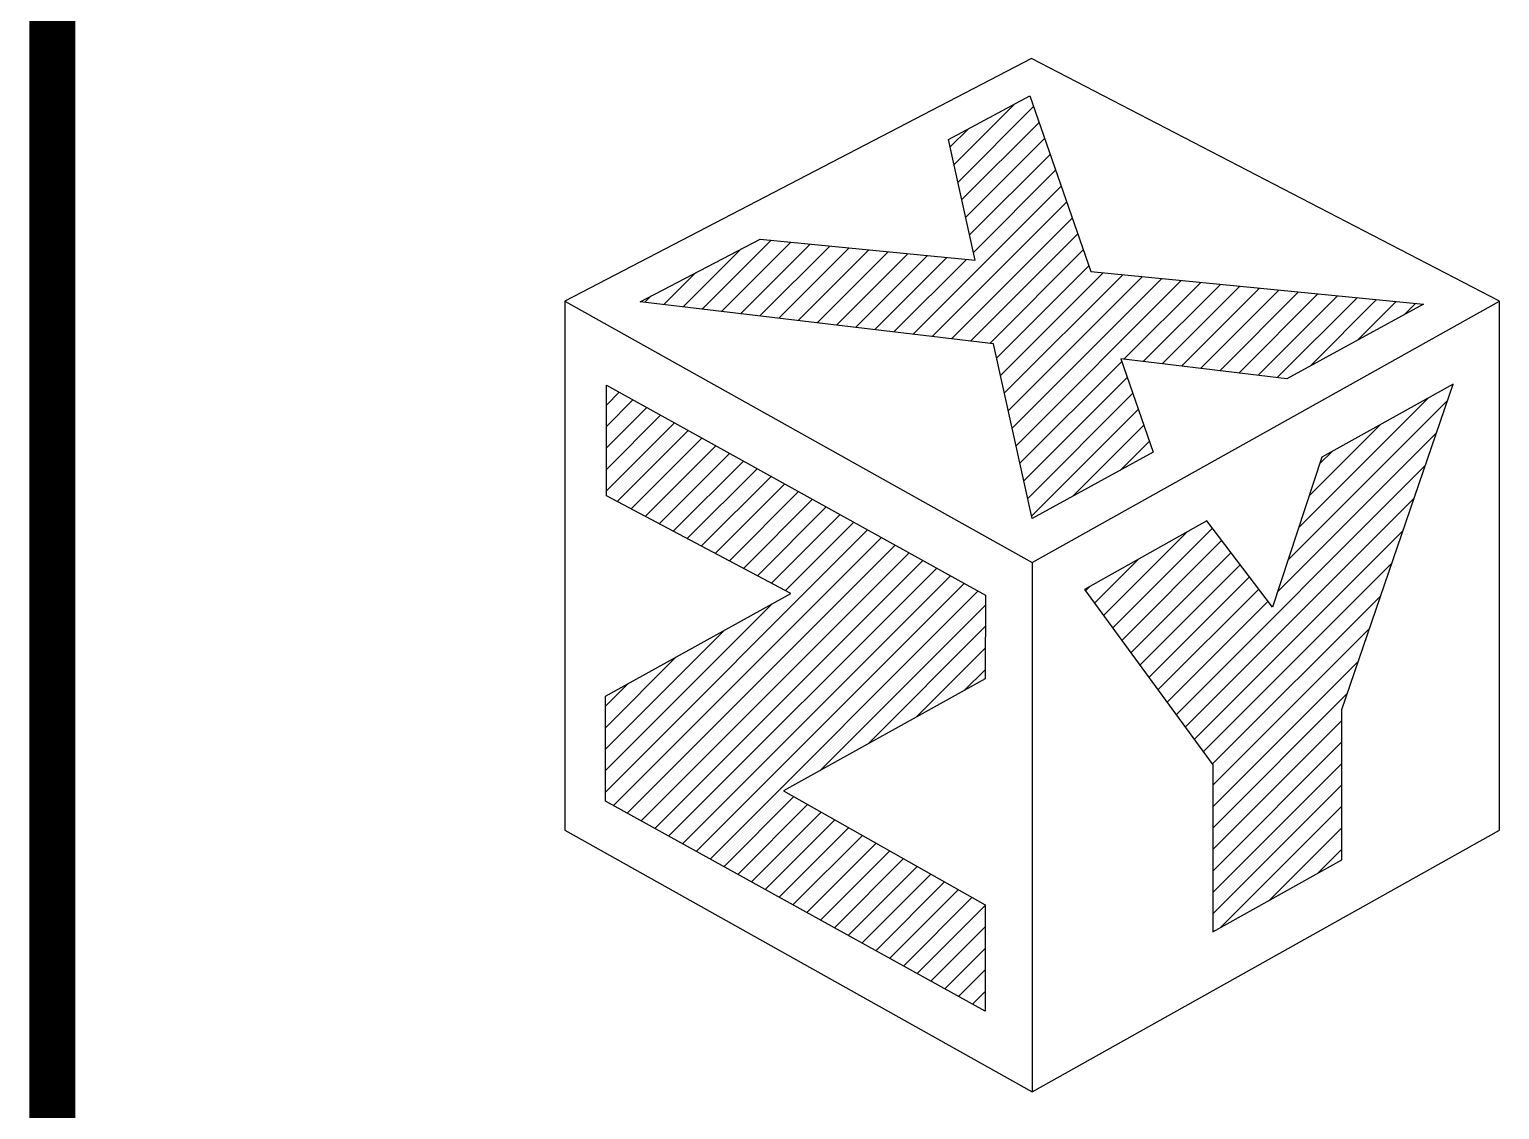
# Model space of a CAD drawing. Extents: x -266287 to 275962, y -324567 to 363765.
# Drawn here: x 249674 to 265065, y 340701 to 352007 of the extents above; entities that cross this region are included whole.
import ezdxf

# ---------------------------------------------------------------- set-up
doc = ezdxf.new("R2010")
doc.units = 0
doc.header["$LTSCALE"] = 1000
doc.layers.get('0').update_dxf_attribs({"linetype": 'CONTINUOUS'})
doc.layers.add('0-TK', color=4, linetype='CONTINUOUS')

msp = doc.modelspace()

# ---------------------------------------------------------------- hatches: boundary and pattern name
h = msp.add_hatch()
h.set_pattern_fill('ANSI31', color=256, scale=100, style=0)
h.set_pattern_definition([(45, (-170683.2, 83771.01), (-112.2532, 112.2532), [])])
h.paths.add_polyline_path([(255714.19436, 348283.10401), (255714.19436, 347124.60452), (257646.63454, 346102.70307), (255704.72034, 345029.03907), (255704.72034, 343928.84782), (259680.8773, 341729.67112), (259680.8773, 342842.78147), (257569.89504, 344037.45446), (259679.67151, 345209.21756), (259682.25534, 346086.68338)])
h.paths.add_polyline_path([(262062.04117, 344307.80833), (262062.04117, 342561.65705), (263413.89664, 343315.85921), (263413.89664, 344888.39304), (264577.56377, 348294.30057), (263203.91807, 347531.29804), (262689.13468, 345960.3345), (262000.46009, 346863.89692), (260718.3678, 346146.11128)])
h.paths.add_polyline_path([(261439.59854, 347580.73516), (261101.11791, 348557.33361), (262837.10153, 348350.62788), (264267.84968, 349129.9946), (260784.25525, 349471.66195), (260146.82646, 351310.9123), (259296.92141, 350855.90131), (259575.88801, 349590.17323), (257323.05395, 349811.17611), (256066.36924, 349156.86635), (259768.55498, 348715.98025), (260171.45889, 346887.84033)])

# ---------------------------------------------------------------- linework, layer by layer
for points in [[(260164.22419, 351701.84451), (255278.73429, 349161.17272), (260171.8034, 346428.09234), (265065.04478, 349161.17272), (260164.22419, 351701.84451)], [(256066.36924, 349156.86635), (257323.05395, 349811.17611), (259575.88801, 349590.17323), (259296.92141, 350855.90131), (260146.82646, 351310.9123), (260784.25525, 349471.66195), (264267.84968, 349129.9946), (262837.10153, 348350.62788), (261101.11791, 348557.33361), (261439.59854, 347580.73516), (260171.45889, 346887.84033), (259768.55498, 348715.98025), (256066.36924, 349156.86635)], [(255278.73429, 349161.17272), (255278.73429, 343624.12913), (260171.8034, 340888.3788), (265065.04478, 343624.12913), (265065.04478, 349161.17272)], [(260718.3678, 346146.11128), (262062.04117, 344307.80833), (262062.04117, 342561.65705), (263413.89664, 343315.85921), (263413.89664, 344888.39304), (264577.56377, 348294.30057), (263203.91807, 347531.29804), (262689.13468, 345960.3345), (262000.46009, 346863.89692), (260718.3678, 346146.11128)], [(255714.19436, 347124.60452), (255714.19436, 348283.10401), (259682.25534, 346086.68338), (259679.67151, 345209.21756), (257569.89504, 344037.45446), (259680.8773, 342842.78147), (259680.8773, 341729.67112), (255704.72034, 343928.84782), (255704.72034, 345029.03907), (257646.63454, 346102.70307), (255714.19436, 347124.60452)], [(260171.8034, 346428.09234), (260171.8034, 340888.3788)]]:
    msp.add_lwpolyline(points)
at = {"layer": '0-TK', "const_width": 479.95426}
msp.add_lwpolyline([(249914.28571, 158765.05878), (249914.28571, 358765.05878)], dxfattribs=at)

doc.saveas('drawing.dxf')
